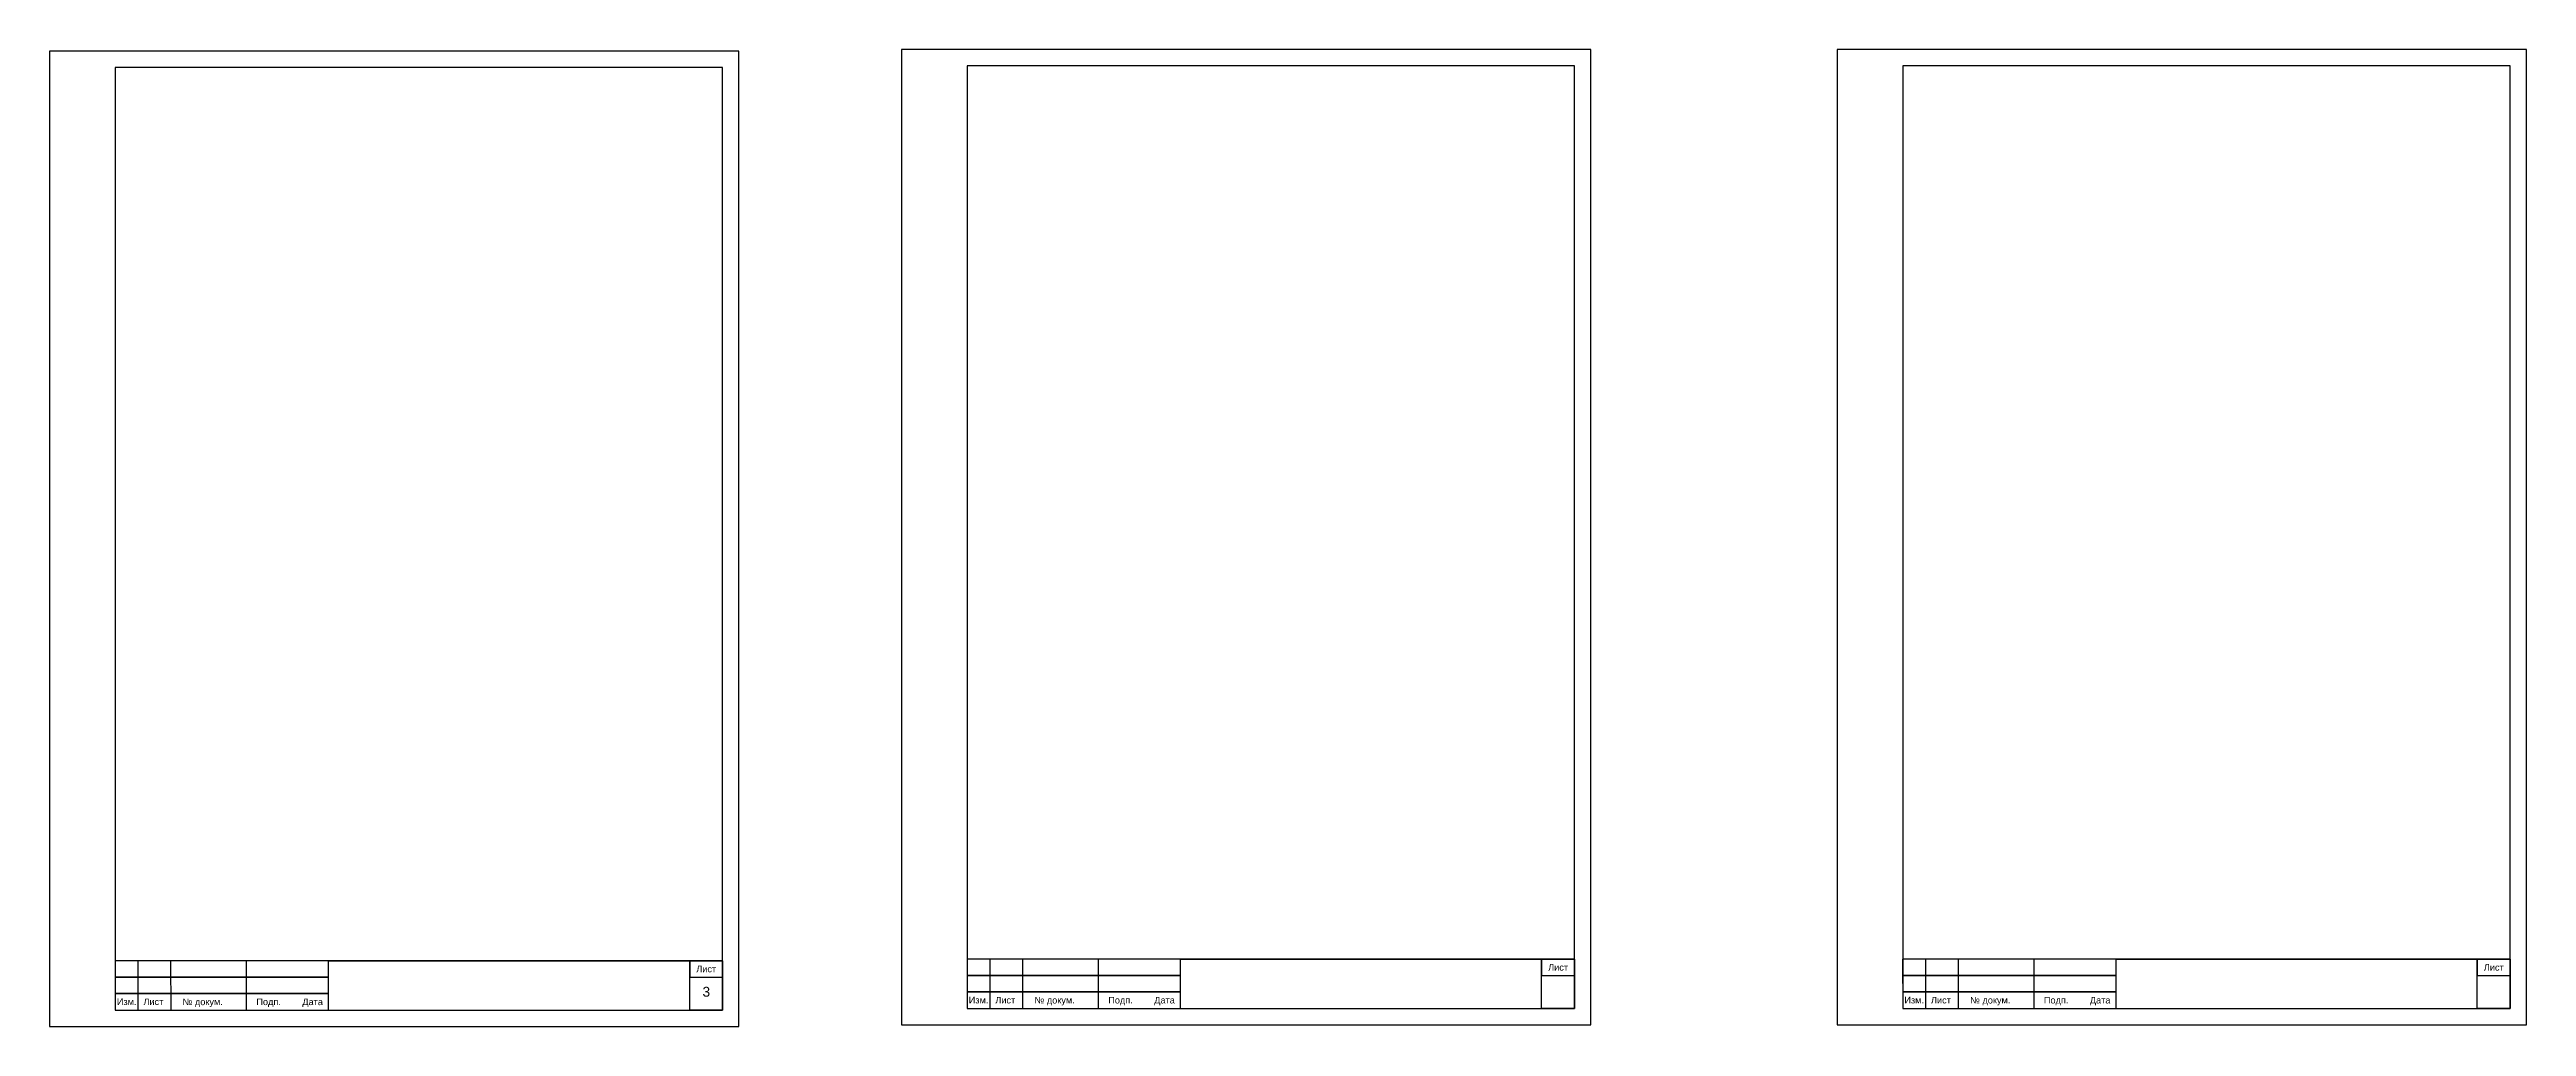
# Model space of a CAD drawing. Header units: millimetres. Extents: x 2144 to 8705, y -937 to 1906.
# Drawn here: x 2699 to 3454, y 827 to 1124 of the extents above; entities that cross this region are included whole.
import ezdxf

# ---------------------------------------------------------------- set-up
doc = ezdxf.new("R2010")
doc.units = ezdxf.units.MM
doc.layers.add('Оформление', color=7, linetype='Continuous', lineweight=30)
doc.styles.get("Standard").update_dxf_attribs({"font": 'arial.ttf'})

msp = doc.modelspace()

# ---------------------------------------------------------------- linework, layer by layer
at = {"layer": 'Оформление'}
for p, q in [((2904, 1119), (2719, 1119)), ((2719, 1119), (2719, 832)), ((2904, 1119), (2719, 1119)), ((2719, 1119), (2719, 832)), ((2904, 832), (2904, 1119)), ((2904, 832), (2904, 1119)), ((3163.5, 1119.5), (2978.5, 1119.5)), ((2978.5, 1119.5), (2978.5, 832.5)), ((3163.5, 1119.5), (2978.5, 1119.5)), ((2978.5, 1119.5), (2978.5, 832.5)), ((3163.5, 832.5), (3163.5, 1119.5)), ((3163.5, 832.5), (3163.5, 1119.5)), ((3448.5, 1119.5), (3263.5, 1119.5)), ((3263.5, 1119.5), (3263.5, 832.5)), ((3448.5, 1119.5), (3263.5, 1119.5)), ((3263.5, 1119.5), (3263.5, 832.5)), ((3448.5, 832.5), (3448.5, 1119.5)), ((3448.5, 832.5), (3448.5, 1119.5)), ((2719, 872), (2719, 832)), ((2904, 832), (2904, 872)), ((2978.5, 872.5), (2978.5, 832.5)), ((3163.5, 832.5), (3163.5, 872.5)), ((3263.5, 872.5), (3263.5, 832.5)), ((3448.5, 832.5), (3448.5, 872.5)), ((2719, 832), (2904, 832)), ((2719, 832), (2904, 832)), ((2719, 832), (2904, 832)), ((2978.5, 832.5), (3163.5, 832.5)), ((2978.5, 832.5), (3163.5, 832.5)), ((2978.5, 832.5), (3163.5, 832.5)), ((3263.5, 832.5), (3448.5, 832.5)), ((3263.5, 832.5), (3448.5, 832.5)), ((3263.5, 832.5), (3448.5, 832.5))]:
    msp.add_line(p, q, dxfattribs=at)
at = {"layer": 'Оформление', "lineweight": 35}
for p, q in [((2784, 847), (2904, 847)), ((3043.5, 847.5), (3163.5, 847.5)), ((3328.5, 847.5), (3448.5, 847.5))]:
    msp.add_line(p, q, dxfattribs=at)
at = {"layer": 'Оформление'}
for points in [[(3168.5, 827.5), (3168.5, 1124.5), (2958.5, 1124.5), (2958.5, 827.5)], [(3453.5, 827.5), (3453.5, 1124.5), (3243.5, 1124.5), (3243.5, 827.5)], [(2909, 827), (2909, 1124), (2699, 1124), (2699, 827)], [(2719, 832), (2736, 832), (2735.98, 847), (2718.98, 847)], [(2719, 842), (2784, 842), (2784, 847), (2719, 847)], [(2719, 832), (2726, 832), (2726, 847), (2719, 847)], [(2719, 832), (2759, 832), (2759, 847), (2719, 847)], [(2904, 832), (2894, 832), (2894, 847), (2904, 847)], [(2904, 847), (2894, 847), (2894, 842), (2904, 842)], [(2978.5, 832.5), (2995.5, 832.5), (2995.48, 847.5), (2978.48, 847.5)], [(2978.5, 842.5), (3043.5, 842.5), (3043.5, 847.5), (2978.5, 847.5)], [(2978.5, 832.5), (2985.5, 832.5), (2985.5, 847.5), (2978.5, 847.5)], [(2978.5, 832.5), (3018.5, 832.5), (3018.5, 847.5), (2978.5, 847.5)], [(3163.5, 832.5), (3153.5, 832.5), (3153.5, 847.5), (3163.5, 847.5)], [(3163.5, 847.5), (3153.5, 847.5), (3153.5, 842.5), (3163.5, 842.5)], [(3263.5, 832.5), (3280.5, 832.5), (3280.48, 847.5), (3263.48, 847.5)], [(3263.5, 842.5), (3328.5, 842.5), (3328.5, 847.5), (3263.5, 847.5)], [(3263.5, 832.5), (3270.5, 832.5), (3270.5, 847.5), (3263.5, 847.5)], [(3263.5, 832.5), (3303.5, 832.5), (3303.5, 847.5), (3263.5, 847.5)], [(3448.5, 832.5), (3438.5, 832.5), (3438.5, 847.5), (3448.5, 847.5)], [(3448.5, 847.5), (3438.5, 847.5), (3438.5, 842.5), (3448.5, 842.5)], [(2719, 837), (2784, 837), (2784, 842), (2719, 842)], [(2978.5, 837.5), (3043.5, 837.5), (3043.5, 842.5), (2978.5, 842.5)], [(2978.5, 832.5), (3043.5, 832.5), (3043.5, 837.5), (2978.5, 837.5)], [(3263.5, 837.5), (3328.5, 837.5), (3328.5, 842.5), (3263.5, 842.5)], [(3263.5, 832.5), (3328.5, 832.5), (3328.5, 837.5), (3263.5, 837.5)], [(2719, 832), (2784, 832), (2784, 837), (2719, 837)]]:
    msp.add_lwpolyline(points, close=True, dxfattribs=at)

# ---------------------------------------------------------------- texts
for s, height, p in [('Лист', 2, (2896, 843.5)), ('Лист', 2, (3155.5, 844)), ('Лист', 2, (3440.5, 844)), ('3', 3, (2897.9, 836.06)), ('Изм.', 2, (2719.5, 833.52)), ('Лист', 2, (2727.6, 833.51)), ('№ докум.', 2, (2739.52, 833.49)), ('Подп.', 2, (2762, 833.5)), ('Дата', 2, (2776, 833.5)), ('Изм.', 2, (2979, 834.02)), ('Лист', 2, (2987.1, 834.01)), ('№ докум.', 2, (2999.02, 833.99)), ('Подп.', 2, (3021.5, 834)), ('Дата', 2, (3035.5, 834)), ('Изм.', 2, (3264, 834.02)), ('Лист', 2, (3272.1, 834.01)), ('№ докум.', 2, (3284.02, 833.99)), ('Подп.', 2, (3306.5, 834)), ('Дата', 2, (3320.5, 834))]:
    msp.add_text(s, height=height, dxfattribs=at).set_placement(p)

doc.saveas('drawing.dxf')
